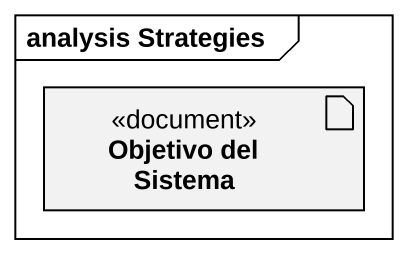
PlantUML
@startuml
mainframe analysis Strategies
artifact "Objetivo del Sistema" as Objetivo_del_Sistema <<document>>
@enduml
